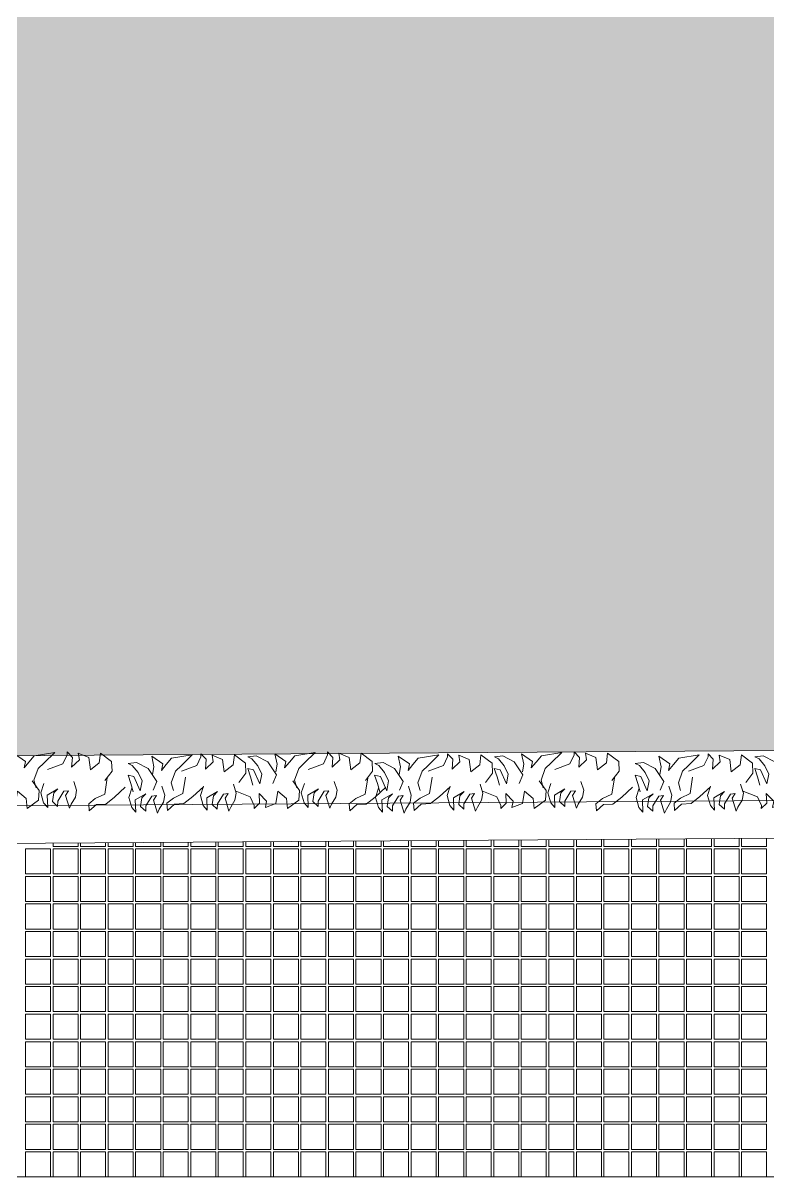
# Model space of a CAD drawing. Header units: millimetres. Extents: x -225363 to 347188, y -782467 to 813415.
# Drawn here: x 23699 to 26674, y 5775 to 10383 of the extents above; entities that cross this region are included whole.
import ezdxf

# ---------------------------------------------------------------- set-up
doc = ezdxf.new("R2010")
doc.units = ezdxf.units.MM
doc.layers.add('Xref SCN', color=8, linetype='Continuous', lineweight=0)
pattern_1 = [(197, (-1424125.8, -442865.07), (-126.479246, -237.872866), [95.25, -285.75]), (287, (-1424185.26, -442833.45), (237.872866, -126.479246), [95.25, -285.75])]

# ---------------------------------------------------------------- blocks, each defined once
blk = doc.blocks.new('tre')
at = {"layer": 'Xref SCN', "ltscale": 100}
for points in [[(220, 3680), (-60, 3640), (-140, 3480), (-230, 3370), (-350, 3380), (-240, 3500), (-230, 3660), (-110, 3810), (60, 3990)], [(350, 2660), (450, 2920), (600, 2990), (650, 2990), (560, 3080), (390, 3070), (520, 3200), (630, 3180), (560, 3360), (350, 3390), (470, 3540), (640, 3560), (500, 3750), (330, 3760), (170, 3640)], [(150, 3110), (0, 3160), (-120, 3140), (-240, 3070), (-310, 3040), (-90, 2970), (-10, 3020), (-20, 2940), (-190, 2840), (-280, 2840), (-200, 2750), (-50, 2770), (20, 2840), (-90, 2660), (-300, 2670), (-220, 2600), (-50, 2550), (110, 2600)], [(300, 2110), (430, 2130), (610, 2090), (480, 2280), (370, 2260), (470, 2340), (580, 2430), (640, 2780), (460, 2600), (360, 2500), (160, 2430), (30, 2470)], [(-30, 1420), (-130, 1680), (-280, 1750), (-330, 1750), (-240, 1840), (-70, 1830), (-200, 1960), (-310, 1940), (-240, 2120), (-30, 2150), (-150, 2300), (-320, 2320), (-180, 2510), (-10, 2520), (150, 2400)], [(70, 1720), (210, 1680), (350, 1630), (330, 1730), (90, 1840), (260, 1870), (400, 1800), (520, 1700), (550, 1630), (570, 1770), (470, 1970), (250, 2120), (100, 2060)], [(290, 500), (390, 760), (540, 830), (590, 830), (500, 920), (330, 910), (460, 1040), (570, 1020), (500, 1200), (290, 1230), (410, 1380), (580, 1400), (440, 1590), (270, 1600), (110, 1480)], [(80, 1390), (-70, 1440), (-190, 1420), (-310, 1350), (-380, 1320), (-160, 1250), (-80, 1300), (-90, 1220), (-260, 1120), (-350, 1120), (-270, 1030), (-120, 1050), (-50, 1120), (-160, 940), (-370, 950), (-290, 880), (-120, 830), (40, 880)], [(190, 570), (-90, 530), (-170, 370), (-260, 260), (-380, 270), (-270, 390), (-260, 550), (-140, 700), (30, 880)], [(230, 10), (360, 30), (540, -10), (410, 180), (300, 160), (400, 240), (510, 330), (570, 680), (390, 500), (290, 400), (90, 330), (-40, 370)], [(30, 170), (-120, 220), (-240, 200), (-360, 130), (-430, 100), (-210, 30), (-130, 80), (-140, 0), (-310, -100), (-400, -100), (-320, -190), (-170, -170), (-100, -100), (-210, -280), (-420, -270), (-340, -340), (-170, -390), (-10, -340)], [(-70, -320), (70, -360), (210, -410), (190, -310), (-50, -200), (120, -170), (260, -240), (380, -340), (410, -410), (430, -270), (330, -70), (110, 80), (-40, 20)]]:
    blk.add_lwpolyline(points, dxfattribs=at)
blk = doc.blocks.new('A$C997e597b')
at = {"layer": 'Xref SCN', "ltscale": 3}
for points in [[(20560.7, 1336.5), (20560.7, 1320), (20460.7, 1320), (20460.7, 1335.8)], [(20670.7, 1337.3), (20670.7, 1320), (20570.7, 1320), (20570.7, 1336.6)], [(20780.7, 1338), (20780.7, 1320), (20680.7, 1320), (20680.7, 1337.3)], [(20890.7, 1338.7), (20890.7, 1320), (20790.7, 1320), (20790.7, 1338.1)], [(21000.7, 1339.5), (21000.7, 1320), (20900.7, 1320), (20900.7, 1338.8)], [(21110.7, 1340.2), (21110.7, 1320), (21010.7, 1320), (21010.7, 1339.5)], [(21220.7, 1341), (21220.7, 1320), (21120.7, 1320), (21120.7, 1340.3)], [(21330.7, 1341.7), (21330.7, 1320), (21230.7, 1320), (21230.7, 1341)], [(21440.7, 1342.5), (21440.7, 1320), (21340.7, 1320), (21340.7, 1341.8)], [(21550.7, 1343.2), (21550.7, 1320), (21450.7, 1320), (21450.7, 1342.5)], [(21660.7, 1343.9), (21660.7, 1320), (21560.7, 1320), (21560.7, 1343.3)], [(21770.7, 1344.7), (21770.7, 1320), (21670.7, 1320), (21670.7, 1344)], [(21880.7, 1345.4), (21880.7, 1320), (21780.7, 1320), (21780.7, 1344.7)], [(21990.7, 1346.2), (21990.7, 1320), (21890.7, 1320), (21890.7, 1345.5)], [(22100.7, 1346.9), (22100.7, 1320), (22000.7, 1320), (22000.7, 1346.2)], [(22210.7, 1347.7), (22210.7, 1320), (22110.7, 1320), (22110.7, 1347)], [(22320.7, 1348.4), (22320.7, 1320), (22220.7, 1320), (22220.7, 1347.7)], [(22430.7, 1349.1), (22430.7, 1320), (22330.7, 1320), (22330.7, 1348.5)], [(22540.7, 1349.9), (22540.7, 1320), (22440.7, 1320), (22440.7, 1349.2)], [(22650.7, 1350.6), (22650.7, 1320), (22550.7, 1320), (22550.7, 1349.9)], [(22760.7, 1351.4), (22760.7, 1320), (22660.7, 1320), (22660.7, 1350.7)], [(22870.7, 1352.1), (22870.7, 1320), (22770.7, 1320), (22770.7, 1351.4)], [(22980.7, 1352.9), (22980.7, 1320), (22880.7, 1320), (22880.7, 1352.2)], [(20230.7, 1334.3), (20230.7, 1320), (20130.7, 1320), (20130.7, 1333.6)], [(20340.7, 1335), (20340.7, 1320), (20240.7, 1320), (20240.7, 1334.3)], [(20450.7, 1335.8), (20450.7, 1320), (20350.7, 1320), (20350.7, 1335.1)]]:
    blk.add_lwpolyline(points, dxfattribs=at)
for points in [[(20020.7, 1310), (20120.7, 1310), (20120.7, 1210), (20020.7, 1210)], [(20130.7, 1310), (20230.7, 1310), (20230.7, 1210), (20130.7, 1210)], [(20240.7, 1310), (20340.7, 1310), (20340.7, 1210), (20240.7, 1210)], [(20350.7, 1310), (20450.7, 1310), (20450.7, 1210), (20350.7, 1210)], [(20460.7, 1310), (20560.7, 1310), (20560.7, 1210), (20460.7, 1210)], [(20570.7, 1310), (20670.7, 1310), (20670.7, 1210), (20570.7, 1210)], [(20680.7, 1310), (20780.7, 1310), (20780.7, 1210), (20680.7, 1210)], [(20790.7, 1310), (20890.7, 1310), (20890.7, 1210), (20790.7, 1210)], [(20900.7, 1310), (21000.7, 1310), (21000.7, 1210), (20900.7, 1210)], [(21010.7, 1310), (21110.7, 1310), (21110.7, 1210), (21010.7, 1210)], [(21120.7, 1310), (21220.7, 1310), (21220.7, 1210), (21120.7, 1210)], [(21230.7, 1310), (21330.7, 1310), (21330.7, 1210), (21230.7, 1210)], [(21340.7, 1310), (21440.7, 1310), (21440.7, 1210), (21340.7, 1210)], [(21450.7, 1310), (21550.7, 1310), (21550.7, 1210), (21450.7, 1210)], [(21560.7, 1310), (21660.7, 1310), (21660.7, 1210), (21560.7, 1210)], [(21670.7, 1310), (21770.7, 1310), (21770.7, 1210), (21670.7, 1210)], [(21780.7, 1310), (21880.7, 1310), (21880.7, 1210), (21780.7, 1210)], [(21890.7, 1310), (21990.7, 1310), (21990.7, 1210), (21890.7, 1210)], [(22000.7, 1310), (22100.7, 1310), (22100.7, 1210), (22000.7, 1210)], [(22110.7, 1310), (22210.7, 1310), (22210.7, 1210), (22110.7, 1210)], [(22220.7, 1310), (22320.7, 1310), (22320.7, 1210), (22220.7, 1210)], [(22330.7, 1310), (22430.7, 1310), (22430.7, 1210), (22330.7, 1210)], [(22440.7, 1310), (22540.7, 1310), (22540.7, 1210), (22440.7, 1210)], [(22550.7, 1310), (22650.7, 1310), (22650.7, 1210), (22550.7, 1210)], [(22660.7, 1310), (22760.7, 1310), (22760.7, 1210), (22660.7, 1210)], [(22770.7, 1310), (22870.7, 1310), (22870.7, 1210), (22770.7, 1210)], [(22880.7, 1310), (22980.7, 1310), (22980.7, 1210), (22880.7, 1210)], [(20020.7, 1200), (20120.7, 1200), (20120.7, 1100), (20020.7, 1100)], [(20130.7, 1200), (20230.7, 1200), (20230.7, 1100), (20130.7, 1100)], [(20240.7, 1200), (20340.7, 1200), (20340.7, 1100), (20240.7, 1100)], [(20350.7, 1200), (20450.7, 1200), (20450.7, 1100), (20350.7, 1100)], [(20460.7, 1200), (20560.7, 1200), (20560.7, 1100), (20460.7, 1100)], [(20570.7, 1200), (20670.7, 1200), (20670.7, 1100), (20570.7, 1100)], [(20680.7, 1200), (20780.7, 1200), (20780.7, 1100), (20680.7, 1100)], [(20790.7, 1200), (20890.7, 1200), (20890.7, 1100), (20790.7, 1100)], [(20900.7, 1200), (21000.7, 1200), (21000.7, 1100), (20900.7, 1100)], [(21010.7, 1200), (21110.7, 1200), (21110.7, 1100), (21010.7, 1100)], [(21120.7, 1200), (21220.7, 1200), (21220.7, 1100), (21120.7, 1100)], [(21230.7, 1200), (21330.7, 1200), (21330.7, 1100), (21230.7, 1100)], [(21340.7, 1200), (21440.7, 1200), (21440.7, 1100), (21340.7, 1100)], [(21450.7, 1200), (21550.7, 1200), (21550.7, 1100), (21450.7, 1100)], [(21560.7, 1200), (21660.7, 1200), (21660.7, 1100), (21560.7, 1100)], [(21670.7, 1200), (21770.7, 1200), (21770.7, 1100), (21670.7, 1100)], [(21780.7, 1200), (21880.7, 1200), (21880.7, 1100), (21780.7, 1100)], [(21890.7, 1200), (21990.7, 1200), (21990.7, 1100), (21890.7, 1100)], [(22000.7, 1200), (22100.7, 1200), (22100.7, 1100), (22000.7, 1100)], [(22110.7, 1200), (22210.7, 1200), (22210.7, 1100), (22110.7, 1100)], [(22220.7, 1200), (22320.7, 1200), (22320.7, 1100), (22220.7, 1100)], [(22330.7, 1200), (22430.7, 1200), (22430.7, 1100), (22330.7, 1100)], [(22440.7, 1200), (22540.7, 1200), (22540.7, 1100), (22440.7, 1100)], [(22550.7, 1200), (22650.7, 1200), (22650.7, 1100), (22550.7, 1100)], [(22660.7, 1200), (22760.7, 1200), (22760.7, 1100), (22660.7, 1100)], [(22770.7, 1200), (22870.7, 1200), (22870.7, 1100), (22770.7, 1100)], [(22880.7, 1200), (22980.7, 1200), (22980.7, 1100), (22880.7, 1100)], [(20020.7, 1090), (20120.7, 1090), (20120.7, 990), (20020.7, 990)], [(20130.7, 1090), (20230.7, 1090), (20230.7, 990), (20130.7, 990)], [(20240.7, 1090), (20340.7, 1090), (20340.7, 990), (20240.7, 990)], [(20350.7, 1090), (20450.7, 1090), (20450.7, 990), (20350.7, 990)], [(20460.7, 1090), (20560.7, 1090), (20560.7, 990), (20460.7, 990)], [(20570.7, 1090), (20670.7, 1090), (20670.7, 990), (20570.7, 990)], [(20680.7, 1090), (20780.7, 1090), (20780.7, 990), (20680.7, 990)], [(20790.7, 1090), (20890.7, 1090), (20890.7, 990), (20790.7, 990)], [(20900.7, 1090), (21000.7, 1090), (21000.7, 990), (20900.7, 990)], [(21010.7, 1090), (21110.7, 1090), (21110.7, 990), (21010.7, 990)], [(21120.7, 1090), (21220.7, 1090), (21220.7, 990), (21120.7, 990)], [(21230.7, 1090), (21330.7, 1090), (21330.7, 990), (21230.7, 990)], [(21340.7, 1090), (21440.7, 1090), (21440.7, 990), (21340.7, 990)], [(21450.7, 1090), (21550.7, 1090), (21550.7, 990), (21450.7, 990)], [(21560.7, 1090), (21660.7, 1090), (21660.7, 990), (21560.7, 990)], [(21670.7, 1090), (21770.7, 1090), (21770.7, 990), (21670.7, 990)], [(21780.7, 1090), (21880.7, 1090), (21880.7, 990), (21780.7, 990)], [(21890.7, 1090), (21990.7, 1090), (21990.7, 990), (21890.7, 990)], [(22000.7, 1090), (22100.7, 1090), (22100.7, 990), (22000.7, 990)], [(22110.7, 1090), (22210.7, 1090), (22210.7, 990), (22110.7, 990)], [(22220.7, 1090), (22320.7, 1090), (22320.7, 990), (22220.7, 990)], [(22330.7, 1090), (22430.7, 1090), (22430.7, 990), (22330.7, 990)], [(22440.7, 1090), (22540.7, 1090), (22540.7, 990), (22440.7, 990)], [(22550.7, 1090), (22650.7, 1090), (22650.7, 990), (22550.7, 990)], [(22660.7, 1090), (22760.7, 1090), (22760.7, 990), (22660.7, 990)], [(22770.7, 1090), (22870.7, 1090), (22870.7, 990), (22770.7, 990)], [(22880.7, 1090), (22980.7, 1090), (22980.7, 990), (22880.7, 990)], [(20020.7, 980), (20120.7, 980), (20120.7, 880), (20020.7, 880)], [(20130.7, 980), (20230.7, 980), (20230.7, 880), (20130.7, 880)], [(20240.7, 980), (20340.7, 980), (20340.7, 880), (20240.7, 880)], [(20350.7, 980), (20450.7, 980), (20450.7, 880), (20350.7, 880)], [(20460.7, 980), (20560.7, 980), (20560.7, 880), (20460.7, 880)], [(20570.7, 980), (20670.7, 980), (20670.7, 880), (20570.7, 880)], [(20680.7, 980), (20780.7, 980), (20780.7, 880), (20680.7, 880)], [(20790.7, 980), (20890.7, 980), (20890.7, 880), (20790.7, 880)], [(20900.7, 980), (21000.7, 980), (21000.7, 880), (20900.7, 880)], [(21010.7, 980), (21110.7, 980), (21110.7, 880), (21010.7, 880)], [(21120.7, 980), (21220.7, 980), (21220.7, 880), (21120.7, 880)], [(21230.7, 980), (21330.7, 980), (21330.7, 880), (21230.7, 880)], [(21340.7, 980), (21440.7, 980), (21440.7, 880), (21340.7, 880)], [(21450.7, 980), (21550.7, 980), (21550.7, 880), (21450.7, 880)], [(21560.7, 980), (21660.7, 980), (21660.7, 880), (21560.7, 880)], [(21670.7, 980), (21770.7, 980), (21770.7, 880), (21670.7, 880)], [(21780.7, 980), (21880.7, 980), (21880.7, 880), (21780.7, 880)], [(21890.7, 980), (21990.7, 980), (21990.7, 880), (21890.7, 880)], [(22000.7, 980), (22100.7, 980), (22100.7, 880), (22000.7, 880)], [(22110.7, 980), (22210.7, 980), (22210.7, 880), (22110.7, 880)], [(22220.7, 980), (22320.7, 980), (22320.7, 880), (22220.7, 880)], [(22330.7, 980), (22430.7, 980), (22430.7, 880), (22330.7, 880)], [(22440.7, 980), (22540.7, 980), (22540.7, 880), (22440.7, 880)], [(22550.7, 980), (22650.7, 980), (22650.7, 880), (22550.7, 880)], [(22660.7, 980), (22760.7, 980), (22760.7, 880), (22660.7, 880)], [(22770.7, 980), (22870.7, 980), (22870.7, 880), (22770.7, 880)], [(22880.7, 980), (22980.7, 980), (22980.7, 880), (22880.7, 880)], [(20020.7, 870), (20120.7, 870), (20120.7, 770), (20020.7, 770)], [(20130.7, 870), (20230.7, 870), (20230.7, 770), (20130.7, 770)], [(20240.7, 870), (20340.7, 870), (20340.7, 770), (20240.7, 770)], [(20350.7, 870), (20450.7, 870), (20450.7, 770), (20350.7, 770)], [(20460.7, 870), (20560.7, 870), (20560.7, 770), (20460.7, 770)], [(20570.7, 870), (20670.7, 870), (20670.7, 770), (20570.7, 770)], [(20680.7, 870), (20780.7, 870), (20780.7, 770), (20680.7, 770)], [(20790.7, 870), (20890.7, 870), (20890.7, 770), (20790.7, 770)], [(20900.7, 870), (21000.7, 870), (21000.7, 770), (20900.7, 770)], [(21010.7, 870), (21110.7, 870), (21110.7, 770), (21010.7, 770)], [(21120.7, 870), (21220.7, 870), (21220.7, 770), (21120.7, 770)], [(21230.7, 870), (21330.7, 870), (21330.7, 770), (21230.7, 770)], [(21340.7, 870), (21440.7, 870), (21440.7, 770), (21340.7, 770)], [(21450.7, 870), (21550.7, 870), (21550.7, 770), (21450.7, 770)], [(21560.7, 870), (21660.7, 870), (21660.7, 770), (21560.7, 770)], [(21670.7, 870), (21770.7, 870), (21770.7, 770), (21670.7, 770)], [(21780.7, 870), (21880.7, 870), (21880.7, 770), (21780.7, 770)], [(21890.7, 870), (21990.7, 870), (21990.7, 770), (21890.7, 770)], [(22000.7, 870), (22100.7, 870), (22100.7, 770), (22000.7, 770)], [(22110.7, 870), (22210.7, 870), (22210.7, 770), (22110.7, 770)], [(22220.7, 870), (22320.7, 870), (22320.7, 770), (22220.7, 770)], [(22330.7, 870), (22430.7, 870), (22430.7, 770), (22330.7, 770)], [(22440.7, 870), (22540.7, 870), (22540.7, 770), (22440.7, 770)], [(22550.7, 870), (22650.7, 870), (22650.7, 770), (22550.7, 770)], [(22660.7, 870), (22760.7, 870), (22760.7, 770), (22660.7, 770)], [(22770.7, 870), (22870.7, 870), (22870.7, 770), (22770.7, 770)], [(22880.7, 870), (22980.7, 870), (22980.7, 770), (22880.7, 770)], [(20020.7, 760), (20120.7, 760), (20120.7, 660), (20020.7, 660)], [(20130.7, 760), (20230.7, 760), (20230.7, 660), (20130.7, 660)], [(20240.7, 760), (20340.7, 760), (20340.7, 660), (20240.7, 660)], [(20350.7, 760), (20450.7, 760), (20450.7, 660), (20350.7, 660)], [(20460.7, 760), (20560.7, 760), (20560.7, 660), (20460.7, 660)], [(20570.7, 760), (20670.7, 760), (20670.7, 660), (20570.7, 660)], [(20680.7, 760), (20780.7, 760), (20780.7, 660), (20680.7, 660)], [(20790.7, 760), (20890.7, 760), (20890.7, 660), (20790.7, 660)], [(20900.7, 760), (21000.7, 760), (21000.7, 660), (20900.7, 660)], [(21010.7, 760), (21110.7, 760), (21110.7, 660), (21010.7, 660)], [(21120.7, 760), (21220.7, 760), (21220.7, 660), (21120.7, 660)], [(21230.7, 760), (21330.7, 760), (21330.7, 660), (21230.7, 660)], [(21340.7, 760), (21440.7, 760), (21440.7, 660), (21340.7, 660)], [(21450.7, 760), (21550.7, 760), (21550.7, 660), (21450.7, 660)], [(21560.7, 760), (21660.7, 760), (21660.7, 660), (21560.7, 660)], [(21670.7, 760), (21770.7, 760), (21770.7, 660), (21670.7, 660)], [(21780.7, 760), (21880.7, 760), (21880.7, 660), (21780.7, 660)], [(21890.7, 760), (21990.7, 760), (21990.7, 660), (21890.7, 660)], [(22000.7, 760), (22100.7, 760), (22100.7, 660), (22000.7, 660)], [(22110.7, 760), (22210.7, 760), (22210.7, 660), (22110.7, 660)], [(22220.7, 760), (22320.7, 760), (22320.7, 660), (22220.7, 660)], [(22330.7, 760), (22430.7, 760), (22430.7, 660), (22330.7, 660)], [(22440.7, 760), (22540.7, 760), (22540.7, 660), (22440.7, 660)], [(22550.7, 760), (22650.7, 760), (22650.7, 660), (22550.7, 660)], [(22660.7, 760), (22760.7, 760), (22760.7, 660), (22660.7, 660)], [(22770.7, 760), (22870.7, 760), (22870.7, 660), (22770.7, 660)], [(22880.7, 760), (22980.7, 760), (22980.7, 660), (22880.7, 660)], [(20020.7, 650), (20120.7, 650), (20120.7, 550), (20020.7, 550)], [(20130.7, 650), (20230.7, 650), (20230.7, 550), (20130.7, 550)], [(20240.7, 650), (20340.7, 650), (20340.7, 550), (20240.7, 550)], [(20350.7, 650), (20450.7, 650), (20450.7, 550), (20350.7, 550)], [(20460.7, 650), (20560.7, 650), (20560.7, 550), (20460.7, 550)], [(20570.7, 650), (20670.7, 650), (20670.7, 550), (20570.7, 550)], [(20680.7, 650), (20780.7, 650), (20780.7, 550), (20680.7, 550)], [(20790.7, 650), (20890.7, 650), (20890.7, 550), (20790.7, 550)], [(20900.7, 650), (21000.7, 650), (21000.7, 550), (20900.7, 550)], [(21010.7, 650), (21110.7, 650), (21110.7, 550), (21010.7, 550)], [(21120.7, 650), (21220.7, 650), (21220.7, 550), (21120.7, 550)], [(21230.7, 650), (21330.7, 650), (21330.7, 550), (21230.7, 550)], [(21340.7, 650), (21440.7, 650), (21440.7, 550), (21340.7, 550)], [(21450.7, 650), (21550.7, 650), (21550.7, 550), (21450.7, 550)], [(21560.7, 650), (21660.7, 650), (21660.7, 550), (21560.7, 550)], [(21670.7, 650), (21770.7, 650), (21770.7, 550), (21670.7, 550)], [(21780.7, 650), (21880.7, 650), (21880.7, 550), (21780.7, 550)], [(21890.7, 650), (21990.7, 650), (21990.7, 550), (21890.7, 550)], [(22000.7, 650), (22100.7, 650), (22100.7, 550), (22000.7, 550)], [(22110.7, 650), (22210.7, 650), (22210.7, 550), (22110.7, 550)], [(22220.7, 650), (22320.7, 650), (22320.7, 550), (22220.7, 550)], [(22330.7, 650), (22430.7, 650), (22430.7, 550), (22330.7, 550)], [(22440.7, 650), (22540.7, 650), (22540.7, 550), (22440.7, 550)], [(22550.7, 650), (22650.7, 650), (22650.7, 550), (22550.7, 550)], [(22660.7, 650), (22760.7, 650), (22760.7, 550), (22660.7, 550)], [(22770.7, 650), (22870.7, 650), (22870.7, 550), (22770.7, 550)], [(22880.7, 650), (22980.7, 650), (22980.7, 550), (22880.7, 550)], [(20020.7, 540), (20120.7, 540), (20120.7, 440), (20020.7, 440)], [(20130.7, 540), (20230.7, 540), (20230.7, 440), (20130.7, 440)], [(20240.7, 540), (20340.7, 540), (20340.7, 440), (20240.7, 440)], [(20350.7, 540), (20450.7, 540), (20450.7, 440), (20350.7, 440)], [(20460.7, 540), (20560.7, 540), (20560.7, 440), (20460.7, 440)], [(20570.7, 540), (20670.7, 540), (20670.7, 440), (20570.7, 440)], [(20680.7, 540), (20780.7, 540), (20780.7, 440), (20680.7, 440)], [(20790.7, 540), (20890.7, 540), (20890.7, 440), (20790.7, 440)], [(20900.7, 540), (21000.7, 540), (21000.7, 440), (20900.7, 440)], [(21010.7, 540), (21110.7, 540), (21110.7, 440), (21010.7, 440)], [(21120.7, 540), (21220.7, 540), (21220.7, 440), (21120.7, 440)], [(21230.7, 540), (21330.7, 540), (21330.7, 440), (21230.7, 440)], [(21340.7, 540), (21440.7, 540), (21440.7, 440), (21340.7, 440)], [(21450.7, 540), (21550.7, 540), (21550.7, 440), (21450.7, 440)], [(21560.7, 540), (21660.7, 540), (21660.7, 440), (21560.7, 440)], [(21670.7, 540), (21770.7, 540), (21770.7, 440), (21670.7, 440)], [(21780.7, 540), (21880.7, 540), (21880.7, 440), (21780.7, 440)], [(21890.7, 540), (21990.7, 540), (21990.7, 440), (21890.7, 440)], [(22000.7, 540), (22100.7, 540), (22100.7, 440), (22000.7, 440)], [(22110.7, 540), (22210.7, 540), (22210.7, 440), (22110.7, 440)], [(22220.7, 540), (22320.7, 540), (22320.7, 440), (22220.7, 440)], [(22330.7, 540), (22430.7, 540), (22430.7, 440), (22330.7, 440)], [(22440.7, 540), (22540.7, 540), (22540.7, 440), (22440.7, 440)], [(22550.7, 540), (22650.7, 540), (22650.7, 440), (22550.7, 440)], [(22660.7, 540), (22760.7, 540), (22760.7, 440), (22660.7, 440)], [(22770.7, 540), (22870.7, 540), (22870.7, 440), (22770.7, 440)], [(22880.7, 540), (22980.7, 540), (22980.7, 440), (22880.7, 440)], [(20020.7, 430), (20120.7, 430), (20120.7, 330), (20020.7, 330)], [(20130.7, 430), (20230.7, 430), (20230.7, 330), (20130.7, 330)], [(20240.7, 430), (20340.7, 430), (20340.7, 330), (20240.7, 330)], [(20350.7, 430), (20450.7, 430), (20450.7, 330), (20350.7, 330)], [(20460.7, 430), (20560.7, 430), (20560.7, 330), (20460.7, 330)], [(20570.7, 430), (20670.7, 430), (20670.7, 330), (20570.7, 330)], [(20680.7, 430), (20780.7, 430), (20780.7, 330), (20680.7, 330)], [(20790.7, 430), (20890.7, 430), (20890.7, 330), (20790.7, 330)], [(20900.7, 430), (21000.7, 430), (21000.7, 330), (20900.7, 330)], [(21010.7, 430), (21110.7, 430), (21110.7, 330), (21010.7, 330)], [(21120.7, 430), (21220.7, 430), (21220.7, 330), (21120.7, 330)], [(21230.7, 430), (21330.7, 430), (21330.7, 330), (21230.7, 330)], [(21340.7, 430), (21440.7, 430), (21440.7, 330), (21340.7, 330)], [(21450.7, 430), (21550.7, 430), (21550.7, 330), (21450.7, 330)], [(21560.7, 430), (21660.7, 430), (21660.7, 330), (21560.7, 330)], [(21670.7, 430), (21770.7, 430), (21770.7, 330), (21670.7, 330)], [(21780.7, 430), (21880.7, 430), (21880.7, 330), (21780.7, 330)], [(21890.7, 430), (21990.7, 430), (21990.7, 330), (21890.7, 330)], [(22000.7, 430), (22100.7, 430), (22100.7, 330), (22000.7, 330)], [(22110.7, 430), (22210.7, 430), (22210.7, 330), (22110.7, 330)], [(22220.7, 430), (22320.7, 430), (22320.7, 330), (22220.7, 330)], [(22330.7, 430), (22430.7, 430), (22430.7, 330), (22330.7, 330)], [(22440.7, 430), (22540.7, 430), (22540.7, 330), (22440.7, 330)], [(22550.7, 430), (22650.7, 430), (22650.7, 330), (22550.7, 330)], [(22660.7, 430), (22760.7, 430), (22760.7, 330), (22660.7, 330)], [(22770.7, 430), (22870.7, 430), (22870.7, 330), (22770.7, 330)], [(22880.7, 430), (22980.7, 430), (22980.7, 330), (22880.7, 330)], [(20020.7, 320), (20120.7, 320), (20120.7, 220), (20020.7, 220)], [(20130.7, 320), (20230.7, 320), (20230.7, 220), (20130.7, 220)], [(20240.7, 320), (20340.7, 320), (20340.7, 220), (20240.7, 220)], [(20350.7, 320), (20450.7, 320), (20450.7, 220), (20350.7, 220)], [(20460.7, 320), (20560.7, 320), (20560.7, 220), (20460.7, 220)], [(20570.7, 320), (20670.7, 320), (20670.7, 220), (20570.7, 220)], [(20680.7, 320), (20780.7, 320), (20780.7, 220), (20680.7, 220)], [(20790.7, 320), (20890.7, 320), (20890.7, 220), (20790.7, 220)], [(20900.7, 320), (21000.7, 320), (21000.7, 220), (20900.7, 220)], [(21010.7, 320), (21110.7, 320), (21110.7, 220), (21010.7, 220)], [(21120.7, 320), (21220.7, 320), (21220.7, 220), (21120.7, 220)], [(21230.7, 320), (21330.7, 320), (21330.7, 220), (21230.7, 220)], [(21340.7, 320), (21440.7, 320), (21440.7, 220), (21340.7, 220)], [(21450.7, 320), (21550.7, 320), (21550.7, 220), (21450.7, 220)], [(21560.7, 320), (21660.7, 320), (21660.7, 220), (21560.7, 220)], [(21670.7, 320), (21770.7, 320), (21770.7, 220), (21670.7, 220)], [(21780.7, 320), (21880.7, 320), (21880.7, 220), (21780.7, 220)], [(21890.7, 320), (21990.7, 320), (21990.7, 220), (21890.7, 220)], [(22000.7, 320), (22100.7, 320), (22100.7, 220), (22000.7, 220)], [(22110.7, 320), (22210.7, 320), (22210.7, 220), (22110.7, 220)], [(22220.7, 320), (22320.7, 320), (22320.7, 220), (22220.7, 220)], [(22330.7, 320), (22430.7, 320), (22430.7, 220), (22330.7, 220)], [(22440.7, 320), (22540.7, 320), (22540.7, 220), (22440.7, 220)], [(22550.7, 320), (22650.7, 320), (22650.7, 220), (22550.7, 220)], [(22660.7, 320), (22760.7, 320), (22760.7, 220), (22660.7, 220)], [(22770.7, 320), (22870.7, 320), (22870.7, 220), (22770.7, 220)], [(22880.7, 320), (22980.7, 320), (22980.7, 220), (22880.7, 220)], [(20020.7, 210), (20120.7, 210), (20120.7, 110), (20020.7, 110)], [(20130.7, 210), (20230.7, 210), (20230.7, 110), (20130.7, 110)], [(20240.7, 210), (20340.7, 210), (20340.7, 110), (20240.7, 110)], [(20350.7, 210), (20450.7, 210), (20450.7, 110), (20350.7, 110)], [(20460.7, 210), (20560.7, 210), (20560.7, 110), (20460.7, 110)], [(20570.7, 210), (20670.7, 210), (20670.7, 110), (20570.7, 110)], [(20680.7, 210), (20780.7, 210), (20780.7, 110), (20680.7, 110)], [(20790.7, 210), (20890.7, 210), (20890.7, 110), (20790.7, 110)], [(20900.7, 210), (21000.7, 210), (21000.7, 110), (20900.7, 110)], [(21010.7, 210), (21110.7, 210), (21110.7, 110), (21010.7, 110)], [(21120.7, 210), (21220.7, 210), (21220.7, 110), (21120.7, 110)], [(21230.7, 210), (21330.7, 210), (21330.7, 110), (21230.7, 110)], [(21340.7, 210), (21440.7, 210), (21440.7, 110), (21340.7, 110)], [(21450.7, 210), (21550.7, 210), (21550.7, 110), (21450.7, 110)], [(21560.7, 210), (21660.7, 210), (21660.7, 110), (21560.7, 110)], [(21670.7, 210), (21770.7, 210), (21770.7, 110), (21670.7, 110)], [(21780.7, 210), (21880.7, 210), (21880.7, 110), (21780.7, 110)], [(21890.7, 210), (21990.7, 210), (21990.7, 110), (21890.7, 110)], [(22000.7, 210), (22100.7, 210), (22100.7, 110), (22000.7, 110)], [(22110.7, 210), (22210.7, 210), (22210.7, 110), (22110.7, 110)], [(22220.7, 210), (22320.7, 210), (22320.7, 110), (22220.7, 110)], [(22330.7, 210), (22430.7, 210), (22430.7, 110), (22330.7, 110)], [(22440.7, 210), (22540.7, 210), (22540.7, 110), (22440.7, 110)], [(22550.7, 210), (22650.7, 210), (22650.7, 110), (22550.7, 110)], [(22660.7, 210), (22760.7, 210), (22760.7, 110), (22660.7, 110)], [(22770.7, 210), (22870.7, 210), (22870.7, 110), (22770.7, 110)], [(22880.7, 210), (22980.7, 210), (22980.7, 110), (22880.7, 110)], [(20020.7, 100), (20120.7, 100), (20120.7, 0), (20020.7, 0)], [(20130.7, 100), (20230.7, 100), (20230.7, 0), (20130.7, 0)], [(20240.7, 100), (20340.7, 100), (20340.7, 0), (20240.7, 0)], [(20350.7, 100), (20450.7, 100), (20450.7, 0), (20350.7, 0)], [(20460.7, 100), (20560.7, 100), (20560.7, 0), (20460.7, 0)], [(20570.7, 100), (20670.7, 100), (20670.7, 0), (20570.7, 0)], [(20680.7, 100), (20780.7, 100), (20780.7, 0), (20680.7, 0)], [(20790.7, 100), (20890.7, 100), (20890.7, 0), (20790.7, 0)], [(20900.7, 100), (21000.7, 100), (21000.7, 0), (20900.7, 0)], [(21010.7, 100), (21110.7, 100), (21110.7, 0), (21010.7, 0)], [(21120.7, 100), (21220.7, 100), (21220.7, 0), (21120.7, 0)], [(21230.7, 100), (21330.7, 100), (21330.7, 0), (21230.7, 0)], [(21340.7, 100), (21440.7, 100), (21440.7, 0), (21340.7, 0)], [(21450.7, 100), (21550.7, 100), (21550.7, 0), (21450.7, 0)], [(21560.7, 100), (21660.7, 100), (21660.7, 0), (21560.7, 0)], [(21670.7, 100), (21770.7, 100), (21770.7, 0), (21670.7, 0)], [(21780.7, 100), (21880.7, 100), (21880.7, 0), (21780.7, 0)], [(21890.7, 100), (21990.7, 100), (21990.7, 0), (21890.7, 0)], [(22000.7, 100), (22100.7, 100), (22100.7, 0), (22000.7, 0)], [(22110.7, 100), (22210.7, 100), (22210.7, 0), (22110.7, 0)], [(22220.7, 100), (22320.7, 100), (22320.7, 0), (22220.7, 0)], [(22330.7, 100), (22430.7, 100), (22430.7, 0), (22330.7, 0)], [(22440.7, 100), (22540.7, 100), (22540.7, 0), (22440.7, 0)], [(22550.7, 100), (22650.7, 100), (22650.7, 0), (22550.7, 0)], [(22660.7, 100), (22760.7, 100), (22760.7, 0), (22660.7, 0)], [(22770.7, 100), (22870.7, 100), (22870.7, 0), (22770.7, 0)], [(22880.7, 100), (22980.7, 100), (22980.7, 0), (22880.7, 0)]]:
    blk.add_lwpolyline(points, close=True, dxfattribs=at)
blk = doc.blocks.new('Xref SCN')
at = {"layer": 'Xref SCN', "ltscale": 3}
h = blk.add_hatch(dxfattribs=at)
h.set_pattern_fill('CROSS', color=256, scale=30, angle=197)
h.set_pattern_definition(pattern_1)
edge = h.paths.add_edge_path()
edge.add_arc((2267.4, -6083), 1150, 110.6378, 180.3856)
edge.add_line((1117.5, -6090.7), (1124.4, -7115.5))
edge.add_arc((2274.3, -7107.7), 1150, 180.3856, 270.3856)
edge.add_line((2282.1, -8257.7), (21549.9, -8127.6))
edge.add_arc((21542.2, -6977.6), 1150, 270.3853, 360.4402)
edge.add_line((22692.1, -6968.7), (22692.2, -2095.9))
edge.add_arc((21542.2, -2104.7), 1150, 0.4404, 90.3856)
edge.add_line((21534.5, -954.8), (6081.9, -1059))
edge.add_arc((6089.6, -2209), 1150, 90.3854, 160.1332)
edge.add_arc((-23.6, -0.1), 5350, 290.6378, 340.1333, ccw=False)
edge = h.paths.add_edge_path()
edge.add_arc((21542.2, 18280.2), 1150, 0.4403, 104.3699, ccw=False)
edge.add_line((22692.2, 18289), (22692.2, 2404))
edge.add_arc((21542.2, 2395.2), 1150, -89.6144, 0.4403, ccw=False)
edge.add_line((21549.9, 1245.2), (6067.1, 1140.9))
edge.add_arc((6059.3, 2290.9), 1150, 200.6378, 270.3855, ccw=False)
edge.add_arc((-23.6, -0.1), 5350, 20.6378, 28.5953)
edge.add_arc((5234.3, 2862.4), 636.6, 160.1438, 208.3076, ccw=False)
edge.add_arc((7788.2, 2340.3), 3237.9, 44.3307, 166.8197, ccw=False)
edge.add_arc((13743.2, 8157.8), 5087.1, 224.3307, 255.0649)
edge.add_arc((13751.1, 8258.8), 5186.7, 255.2685, 275.8245)
edge.add_arc((13743.2, 8157.8), 5087.1, 276.028, 352.804)
edge.add_arc((13366.1, 8136.4), 5458.9, 353.5222, 372.9617)
edge.add_arc((13743.2, 8157.8), 5087.1, 13.6798, 75.7266)
edge.add_arc((16202.1, 17226.1), 4310.1, 184.5429, 253.7688, ccw=False)
edge.add_arc((12055.2, 16895.7), 150, 104.4177, 184.1801, ccw=False)
edge.add_line((12017.8, 17040.9), (21256.8, 19394.2))
h = blk.add_hatch(dxfattribs=at)
h.set_pattern_fill('CROSS', color=256, scale=30, angle=197)
h.set_pattern_definition(pattern_1)
edge = h.paths.add_edge_path()
edge.add_line((10158.3, 16567.3), (1851.3, 14451.4))
edge.add_arc((2136.7, 13337.4), 1150, 104.3699, 180.3856)
edge.add_line((986.8, 13329.7), (1035.4, 6105.3))
edge.add_arc((2185.4, 6113.1), 1150, 180.3856, 250.1333)
edge.add_arc((-23.6, -0.1), 5350, 54.441, 70.1333, ccw=False)
edge.add_arc((3168.4, 4685.8), 343.2, 256.3943, 333.3422)
edge.add_arc((7788.2, 2340.3), 4837.9, 44.3307, 153.0645, ccw=False)
edge.add_arc((13743.2, 8157.8), 3487.1, 224.3307, 435.8788)
edge.add_arc((16212.7, 17236.7), 5922.7, 187.71586, 254.13812, ccw=False)
edge.add_arc((10541.9, 16468.3), 200, 187.6327, 187.7159, ccw=False)
edge.add_arc((10195, 16421.9), 150, 7.6327, 104.1621)
edge = h.paths.add_edge_path()
edge.add_arc((-13757.9, 9268.2), 1150, 104.3599, 180.4403)
edge.add_line((-14907.8, 9259.4), (-14907.8, 2149))
edge.add_arc((-13757.9, 2157.9), 1150, 180.4403, 270.3856)
edge.add_line((-13750.1, 1007.9), (-6129, 1058.9))
edge.add_arc((-6136.7, 2208.8), 1150, 270.3859, 340.1337)
edge.add_arc((-23.6, -0.1), 5350, 110.6378, 160.1333, ccw=False)
edge.add_arc((-2314.5, 6082.8), 1150, 290.6378, 360.3856)
edge.add_line((-1164.6, 6090.5), (-1205.6, 12195.1))
edge.add_arc((-2355.6, 12187.3), 1150, 0.3856, 104.3599)
edge.add_line((-2640.8, 13301.4), (-14043.1, 10382.3))
edge = h.paths.add_edge_path()
edge.add_line((-13750.1, -8364.8), (-2217.8, -8288))
edge.add_arc((-2225.6, -7138), 1150, 270.3861, 360.3861)
edge.add_line((-1075.6, -7130.3), (-1082.5, -6105.5))
edge.add_arc((-2232.5, -6113.2), 1150, 0.3856, 70.1333)
edge.add_arc((-23.6, -0.1), 5350, 200.6378, 250.1333, ccw=False)
edge.add_arc((-6106.4, -2291.1), 1150, 20.6378, 90.3856)
edge.add_line((-6114.2, -1141.1), (-13765.6, -1192.1))
edge.add_arc((-13757.8, -2342), 1150, 90.3861, 180.441)
edge.add_line((-14907.8, -2350.9), (-14907.8, -7223.7))
edge.add_arc((-13757.9, -7214.9), 1150, 180.4404, 270.3856)
edge.add_arc((-13747.8, -8714.8), 350, 90.3818, 90.3856, ccw=False)
at = {"layer": 'Xref SCN'}
blk.add_lwpolyline([(1738.7, -4679.2, 0.314089), (767.5, -6093), (774.4, -7117.8, 0.414214), (2284.4, -8607.7), (21552.3, -8477.5, 0.414214), (23042.1, -6967.5), (23042.2, -2094.7, 0.414214), (21532.1, -604.8), (6079.5, -709, 0.314089), (4678.9, -1699.2, -0.219386), (1738.7, -4679.2)], format="xyb", dxfattribs=at)
for points in [[(1791.6, -4819.6, 0.314089), (917.5, -6092), (924.4, -7116.8, 0.414214), (2283.4, -8457.7), (21551.2, -8327.5, 0.41432), (22892.1, -6968), (22892.2, -2095.2, 0.414107), (21533.1, -754.8), (6080.5, -859, 0.314089), (4820, -1750.2, -0.219386)], [(1862.1, -5006.8, 0.314089), (1117.5, -6090.7), (1124.4, -7115.5, 0.414214), (2282.1, -8257.7), (21549.9, -8127.6, 0.414494), (22692.1, -6968.7), (22692.2, -2095.9, 0.413933), (21534.5, -954.8), (6081.9, -1059, 0.314089), (5008, -1818.2, -0.219386)]]:
    blk.add_lwpolyline(points, format="xyb", close=True, dxfattribs=at)
blk.add_lwpolyline([(-15257.8, -9923.8), (23042.2, -9923.8), (23042.2, -6977.6)], dxfattribs=at)
at = {"layer": 'Xref SCN', "ltscale": 3}
blk.add_blockref('A$C997e597b', (-15258.6, -9923.8), dxfattribs=at)
at = {"layer": 'Xref SCN', "xscale": -0.2340913466629827, "yscale": 0.2340913466629827, "zscale": 0.2340913466629827, "rotation": 269.2799666287764}
for p in [(4226.7, -8370.3), (5267, -8370.3), (6251.9, -8370.3), (7292.2, -8370.3)]:
    blk.add_blockref('tre', p, dxfattribs=at)

msp = doc.modelspace()

# ---------------------------------------------------------------- block references
msp.add_blockref('Xref SCN', (18946.5, 15699))

doc.saveas('drawing.dxf')
